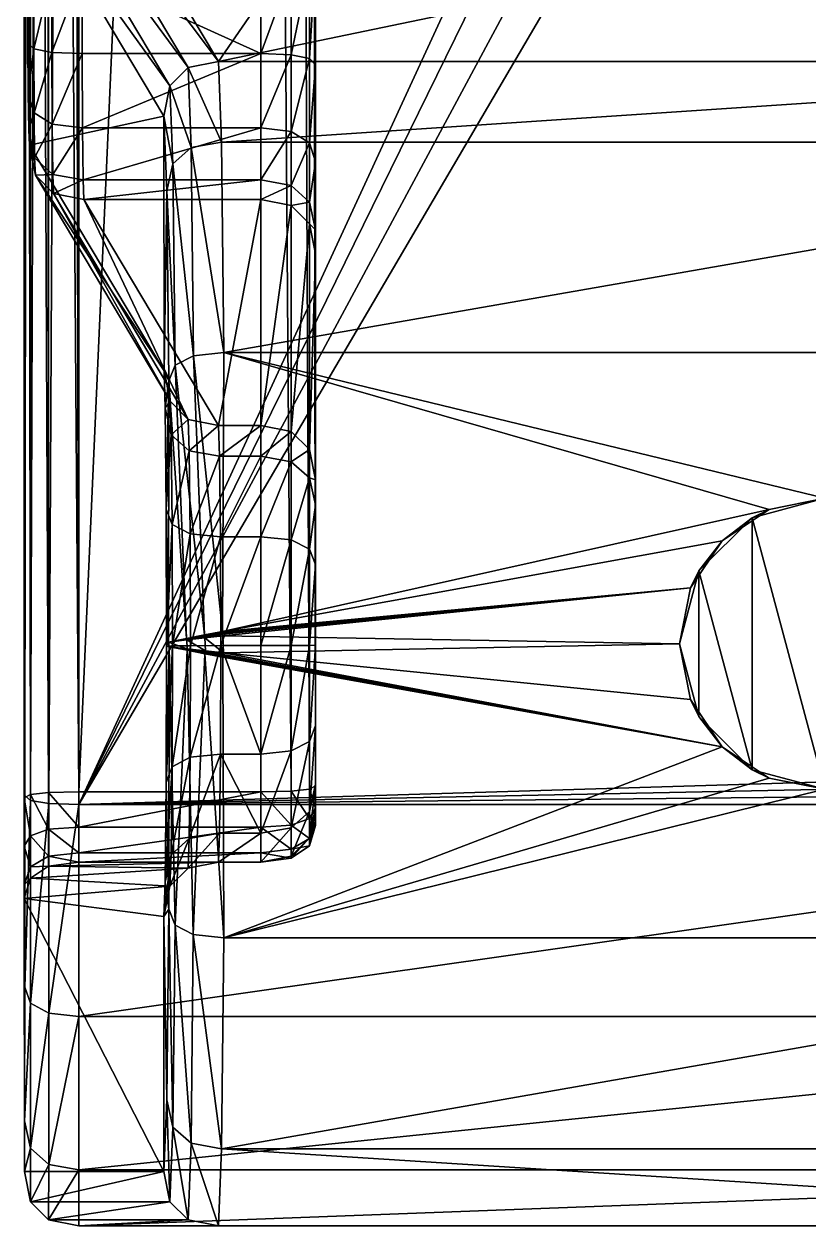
# Model space of a CAD drawing. Header units: metres. Extents: x -565 to 31, y 366 to 1032.
# Drawn here: x -13.17 to 8.4, y 366.33 to 399.36 of the extents above; entities that cross this region are included whole.
import ezdxf

# ---------------------------------------------------------------- set-up
doc = ezdxf.new("R2010")
doc.units = ezdxf.units.M

msp = doc.modelspace()

# ---------------------------------------------------------------- linework, layer by layer
for points in [[(-13.168, 491.055, 374.108), (-12.996, 491.078, 373.275), (-12.995, 378.191, 369.113)], [(-13.149, 378.16, 377.17), (-13.15, 490.789, 381.103), (-13.168, 491.055, 374.108)], [(-13.149, 378.16, 377.17), (-13.168, 491.055, 374.108), (-13.165, 378.099, 369.668)], [(-12.995, 378.191, 369.113), (-13.165, 378.099, 369.668), (-13.168, 491.055, 374.108)], [(-12.996, 491.078, 373.275), (-12.493, 491.091, 372.776), (-12.493, 378.245, 368.78)], [(-12.493, 378.245, 368.78), (-12.995, 378.191, 369.113), (-12.996, 491.078, 373.275)], [(-12.493, 491.091, 372.776), (-11.659, 491.096, 372.609), (-11.659, 378.263, 368.669)], [(-11.659, 378.263, 368.669), (-12.493, 378.245, 368.78), (-12.493, 491.091, 372.776)], [(-11.659, 378.263, 368.669), (-11.659, 491.096, 372.609), (-6.659, 491.096, 372.609)], [(-6.659, 378.263, 368.669), (-11.659, 378.263, 368.669), (-6.659, 491.096, 372.609)], [(-6.659, 491.096, 372.609), (-5.825, 491.101, 372.442), (-5.825, 378.282, 368.558)], [(-5.825, 378.282, 368.558), (-6.659, 378.263, 368.669), (-6.659, 491.096, 372.609)], [(-5.825, 491.101, 372.442), (-5.325, 491.115, 371.943), (-5.325, 378.337, 368.224)], [(-5.325, 378.337, 368.224), (-5.825, 378.282, 368.558), (-5.825, 491.101, 372.442)], [(-5.325, 491.115, 371.943), (-5.159, 491.138, 371.109), (-5.159, 378.428, 367.669)], [(-5.159, 378.428, 367.669), (-5.325, 378.337, 368.224), (-5.325, 491.115, 371.943)], [(-13.017, 490.672, 381.933), (-13.15, 490.789, 381.103), (-13.149, 378.16, 377.17)], [(-13.149, 378.16, 377.17), (-12.988, 378.024, 377.999), (-13.017, 490.672, 381.933)], [(-12.606, 490.378, 382.423), (-13.017, 490.672, 381.933), (-12.988, 378.024, 377.999)], [(-12.988, 378.024, 377.999), (-12.491, 377.942, 378.497), (-12.606, 490.378, 382.423)], [(-11.917, 489.907, 382.573), (-12.606, 490.378, 382.423), (-12.491, 377.942, 378.497)], [(-12.491, 377.942, 378.497), (-11.659, 377.915, 378.663), (-11.917, 489.907, 382.573)], [(-11.917, 489.907, 382.573), (-11.659, 377.915, 378.663), (5.842, 415.892, 379.989)], [(-11.659, 377.915, 378.663), (6.242, 414.392, 379.936), (5.842, 415.892, 379.989)], [(-11.659, 377.915, 378.663), (7.341, 413.295, 379.898), (6.242, 414.392, 379.936)], [(-11.659, 377.915, 378.663), (8.841, 412.893, 379.884), (7.341, 413.295, 379.898)], [(-11.659, 377.915, 378.663), (30.043, 379.184, 378.707), (8.841, 412.893, 379.884)], [(-12.855, 403.871, 353.345), (-12.354, 404.372, 353.388), (-8.656, 398.165, -2.255)], [(-12.354, 404.372, 353.388), (-11.521, 404.539, 353.403), (-7.823, 398.331, -2.28)], [(-7.823, 398.331, -2.28), (-8.656, 398.165, -2.255), (-12.354, 404.372, 353.388)], [(-7.823, 398.331, -2.28), (-11.521, 404.539, 353.403), (-3.659, 404.388, 344.828)], [(-7.823, 398.331, -2.28), (-3.659, 404.388, 344.828), (21.341, 404.388, 344.828)], [(25.505, 398.331, -2.28), (-7.823, 398.331, -2.28), (21.341, 404.388, 344.828)], [(-13.022, 403.036, 353.272), (-12.855, 403.871, 353.345), (-9.158, 397.666, -2.182)], [(-8.656, 398.165, -2.255), (-9.158, 397.666, -2.182), (-12.855, 403.871, 353.345)], [(-13.022, 403.036, 353.272), (-13.064, 398.856, 356.97), (-13.065, 400.404, 356.929)], [(-13.022, 403.036, 353.272), (-13.021, 396.039, 353.468), (-13.064, 398.856, 356.97)], [(-13.022, 403.036, 353.272), (-9.326, 396.835, -2.06), (-13.021, 396.039, 353.468)], [(-9.158, 397.666, -2.182), (-9.326, 396.835, -2.06), (-13.022, 403.036, 353.272)], [(-5.325, 398.415, 359.149), (-5.159, 398.246, 359.987), (-5.159, 401.171, 359.91)], [(-5.159, 401.171, 359.91), (-5.325, 400.958, 359.082), (-5.325, 398.415, 359.149)], [(-12.406, 400.745, 358.254), (-12.903, 400.617, 357.757), (-12.903, 398.686, 357.808)], [(-12.903, 398.686, 357.808), (-12.406, 398.585, 358.311), (-12.406, 400.745, 358.254)], [(-11.574, 400.788, 358.42), (-12.406, 400.745, 358.254), (-12.406, 398.585, 358.311)], [(-12.406, 398.585, 358.311), (-11.574, 398.551, 358.478), (-11.574, 400.788, 358.42)], [(-11.574, 400.788, 358.42), (-11.574, 398.551, 358.478), (-6.659, 398.551, 358.478)], [(-6.659, 398.551, 358.478), (-6.659, 400.788, 358.42), (-11.574, 400.788, 358.42)], [(-6.659, 398.551, 358.478), (-5.825, 398.517, 358.646), (-5.825, 400.83, 358.585)], [(-5.825, 400.83, 358.585), (-6.659, 400.788, 358.42), (-6.659, 398.551, 358.478)], [(-5.825, 398.517, 358.646), (-5.325, 398.415, 359.149), (-5.325, 400.958, 359.082)], [(-5.325, 400.958, 359.082), (-5.825, 400.83, 358.585), (-5.825, 398.517, 358.646)], [(-12.903, 400.617, 357.757), (-13.065, 400.404, 356.929), (-13.064, 398.856, 356.97)], [(-13.064, 398.856, 356.97), (-12.903, 398.686, 357.808), (-12.903, 400.617, 357.757)], [(-13.021, 396.039, 353.468), (-13.055, 397.445, 356.331), (-13.064, 398.856, 356.97)], [(-12.903, 398.686, 357.808), (-13.064, 398.856, 356.97), (-13.055, 397.445, 356.331)], [(-13.055, 397.445, 356.331), (-12.894, 396.927, 357.011), (-12.903, 398.686, 357.808)], [(-12.406, 398.585, 358.311), (-12.903, 398.686, 357.808), (-12.894, 396.927, 357.011)], [(-12.894, 396.927, 357.011), (-12.397, 396.616, 357.419), (-12.406, 398.585, 358.311)], [(-11.574, 398.551, 358.478), (-12.406, 398.585, 358.311), (-12.397, 396.616, 357.419)], [(-12.397, 396.616, 357.419), (-11.564, 396.513, 357.555), (-11.574, 398.551, 358.478)], [(-6.659, 398.551, 358.478), (-11.574, 398.551, 358.478), (-11.564, 396.513, 357.555)], [(-11.564, 396.513, 357.555), (-6.659, 396.513, 357.555), (-6.659, 398.551, 358.478)], [(-5.825, 398.517, 358.646), (-6.659, 398.551, 358.478), (-6.659, 396.513, 357.555)], [(-6.659, 396.513, 357.555), (-5.825, 396.409, 357.691), (-5.825, 398.517, 358.646)], [(-5.325, 398.415, 359.149), (-5.825, 398.517, 358.646), (-5.825, 396.409, 357.691)], [(-5.825, 396.409, 357.691), (-5.325, 396.098, 358.1), (-5.325, 398.415, 359.149)], [(-5.159, 398.246, 359.987), (-5.325, 398.415, 359.149), (-5.325, 396.098, 358.1)], [(-9.158, 397.666, -2.182), (-8.656, 398.165, -2.255), (-8.575, 395.971, -10.034)], [(-8.656, 398.165, -2.255), (-7.823, 398.331, -2.28), (-7.74, 396.12, -10.121)], [(-7.74, 396.12, -10.121), (-8.575, 395.971, -10.034), (-8.656, 398.165, -2.255)], [(-7.74, 396.12, -10.121), (-7.823, 398.331, -2.28), (25.505, 398.331, -2.28)], [(25.505, 398.331, -2.28), (25.422, 396.12, -10.121), (-7.74, 396.12, -10.121)], [(-5.325, 396.098, 358.1), (-5.159, 395.581, 358.78), (-5.159, 398.246, 359.987)], [(-13.021, 396.039, 353.468), (-13.04, 396.454, 355.141), (-13.055, 397.445, 356.331)], [(-12.894, 396.927, 357.011), (-13.055, 397.445, 356.331), (-13.04, 396.454, 355.141)], [(-9.326, 396.835, -2.06), (-9.158, 397.666, -2.182), (-9.077, 395.526, -9.771)], [(-8.575, 395.971, -10.034), (-9.077, 395.526, -9.771), (-9.158, 397.666, -2.182)], [(-13.04, 396.454, 355.141), (-12.877, 395.691, 355.527), (-12.894, 396.927, 357.011)], [(-9.326, 396.835, -2.06), (-9.321, 389.829, -2.328), (-13.021, 396.039, 353.468)], [(-12.397, 396.616, 357.419), (-12.894, 396.927, 357.011), (-12.877, 395.691, 355.527)], [(-9.326, 396.835, -2.06), (-9.247, 394.783, -9.334), (-9.321, 389.829, -2.328)], [(-9.077, 395.526, -9.771), (-9.247, 394.783, -9.334), (-9.326, 396.835, -2.06)], [(-12.877, 395.691, 355.527), (-13.04, 396.454, 355.141), (-13.021, 396.039, 353.468)], [(-12.877, 395.691, 355.527), (-12.379, 395.233, 355.759), (-12.397, 396.616, 357.419)], [(-11.564, 396.513, 357.555), (-12.397, 396.616, 357.419), (-12.379, 395.233, 355.759)], [(-12.379, 395.233, 355.759), (-11.546, 395.081, 355.836), (-11.564, 396.513, 357.555)], [(-6.659, 396.513, 357.555), (-11.564, 396.513, 357.555), (-11.546, 395.081, 355.836)], [(-11.546, 395.081, 355.836), (-6.659, 395.081, 355.836), (-6.659, 396.513, 357.555)], [(-5.825, 396.409, 357.691), (-6.659, 396.513, 357.555), (-6.659, 395.081, 355.836)], [(-6.659, 395.081, 355.836), (-5.825, 394.928, 355.913), (-5.825, 396.409, 357.691)], [(-5.325, 396.098, 358.1), (-5.825, 396.409, 357.691), (-5.825, 394.928, 355.913)], [(-12.856, 395.208, 353.577), (-13.021, 396.039, 353.468), (-9.321, 389.829, -2.328)], [(-13.021, 396.039, 353.468), (-12.856, 395.208, 353.577), (-12.877, 395.691, 355.527)], [(-8.575, 395.971, -10.034), (-7.74, 396.12, -10.121), (-7.681, 390.334, -15.857)], [(-7.681, 390.334, -15.857), (-7.74, 396.12, -10.121), (25.422, 396.12, -10.121)], [(25.422, 396.12, -10.121), (25.363, 390.334, -15.857), (-7.681, 390.334, -15.857)], [(-5.825, 394.928, 355.913), (-5.325, 394.471, 356.145), (-5.325, 396.098, 358.1)], [(-5.159, 395.581, 358.78), (-5.325, 396.098, 358.1), (-5.325, 394.471, 356.145)], [(-9.077, 395.526, -9.771), (-8.575, 395.971, -10.034), (-8.515, 390.247, -15.708)], [(-7.681, 390.334, -15.857), (-8.515, 390.247, -15.708), (-8.575, 395.971, -10.034)], [(-12.379, 395.233, 355.759), (-12.877, 395.691, 355.527), (-12.856, 395.208, 353.577)], [(-9.247, 394.783, -9.334), (-9.077, 395.526, -9.771), (-9.018, 389.989, -15.259)], [(-8.515, 390.247, -15.708), (-9.018, 389.989, -15.259), (-9.077, 395.526, -9.771)], [(-5.325, 394.471, 356.145), (-5.159, 393.708, 356.531), (-5.159, 395.581, 358.78)], [(-12.856, 395.208, 353.577), (-12.357, 394.709, 353.643), (-12.379, 395.233, 355.759)], [(-9.321, 389.829, -2.328), (-9.157, 388.998, -2.204), (-12.856, 395.208, 353.577)], [(-12.357, 394.709, 353.643), (-12.856, 395.208, 353.577), (-9.157, 388.998, -2.204)], [(-11.546, 395.081, 355.836), (-12.379, 395.233, 355.759), (-12.357, 394.709, 353.643)], [(-12.357, 394.709, 353.643), (-11.524, 394.543, 353.665), (-11.546, 395.081, 355.836)], [(-6.659, 395.081, 355.836), (-11.546, 395.081, 355.836), (-11.524, 394.543, 353.665)], [(-11.524, 394.543, 353.665), (-6.659, 394.543, 353.665), (-6.659, 395.081, 355.836)], [(-5.825, 394.928, 355.913), (-6.659, 395.081, 355.836), (-6.659, 394.543, 353.665)], [(-9.247, 394.783, -9.334), (-9.19, 389.559, -14.513), (-9.321, 389.829, -2.328)], [(-9.018, 389.989, -15.259), (-9.19, 389.559, -14.513), (-9.247, 394.783, -9.334)], [(-6.659, 394.543, 353.665), (-5.825, 394.376, 353.686), (-5.825, 394.928, 355.913)], [(-5.325, 394.471, 356.145), (-5.825, 394.928, 355.913), (-5.825, 394.376, 353.686)], [(-9.157, 388.998, -2.204), (-8.658, 388.499, -2.13), (-12.357, 394.709, 353.643)], [(-11.524, 394.543, 353.665), (-12.357, 394.709, 353.643), (-8.658, 388.499, -2.13)], [(-6.659, 394.543, 353.665), (-11.524, 394.543, 353.665), (-7.825, 388.333, -2.105)], [(-8.658, 388.499, -2.13), (-7.825, 388.333, -2.105), (-11.524, 394.543, 353.665)], [(-7.825, 388.333, -2.105), (-6.659, 388.333, -2.105), (-6.659, 394.543, 353.665)], [(-5.825, 394.376, 353.686), (-6.659, 394.543, 353.665), (-6.659, 388.333, -2.105)], [(-5.825, 394.376, 353.686), (-5.325, 393.877, 353.752), (-5.325, 394.471, 356.145)], [(-5.159, 393.708, 356.531), (-5.325, 394.471, 356.145), (-5.325, 393.877, 353.752)], [(-6.659, 388.333, -2.105), (-5.825, 388.167, -2.081), (-5.825, 394.376, 353.686)], [(-5.325, 393.877, 353.752), (-5.825, 394.376, 353.686), (-5.825, 388.167, -2.081)], [(-5.825, 388.167, -2.081), (-5.325, 387.668, -2.006), (-5.325, 393.877, 353.752)], [(-5.159, 393.045, 353.861), (-5.325, 393.877, 353.752), (-5.325, 387.668, -2.006)], [(-5.325, 393.877, 353.752), (-5.159, 393.045, 353.861), (-5.159, 393.708, 356.531)], [(-5.325, 387.668, -2.006), (-5.159, 386.837, -1.883), (-5.159, 393.045, 353.861)], [(-9.018, 389.989, -15.259), (-8.515, 390.247, -15.708), (-8.21, 382.574, -17.926)], [(-8.515, 390.247, -15.708), (-7.681, 390.334, -15.857), (-7.717, 382.67, -17.976)], [(-7.717, 382.67, -17.976), (-8.21, 382.574, -17.926), (-8.515, 390.247, -15.708)], [(7.307, 386.027, -17.568), (-7.717, 382.67, -17.976), (-7.681, 390.334, -15.857)], [(8.841, 386.334, -17.493), (7.307, 386.027, -17.568), (-7.681, 390.334, -15.857)], [(8.841, 386.334, -17.493), (-7.681, 390.334, -15.857), (25.363, 390.334, -15.857)], [(-9.19, 389.559, -14.513), (-9.286, 388.818, -5.871), (-9.321, 389.829, -2.328)], [(-9.157, 388.998, -2.204), (-9.321, 389.829, -2.328), (-9.286, 388.818, -5.871)], [(-9.19, 389.559, -14.513), (-9.018, 389.989, -15.259), (-8.702, 382.477, -17.877)], [(-8.21, 382.574, -17.926), (-8.702, 382.477, -17.877), (-9.018, 389.989, -15.259)], [(-9.19, 389.559, -14.513), (-9.261, 386.034, -8.585), (-9.286, 388.818, -5.871)], [(-9.19, 389.559, -14.513), (-9.194, 382.38, -17.827), (-9.261, 386.034, -8.585)], [(-8.702, 382.477, -17.877), (-9.194, 382.38, -17.827), (-9.19, 389.559, -14.513)], [(-9.286, 388.818, -5.871), (-9.124, 388.078, -5.429), (-9.157, 388.998, -2.204)], [(-9.124, 388.078, -5.429), (-9.286, 388.818, -5.871), (-9.261, 386.034, -8.585)], [(-8.658, 388.499, -2.13), (-9.157, 388.998, -2.204), (-9.124, 388.078, -5.429)], [(-9.124, 388.078, -5.429), (-8.626, 387.633, -5.164), (-8.658, 388.499, -2.13)], [(-7.825, 388.333, -2.105), (-8.658, 388.499, -2.13), (-8.626, 387.633, -5.164)], [(-8.626, 387.633, -5.164), (-7.793, 387.485, -5.076), (-7.825, 388.333, -2.105)], [(-6.659, 388.333, -2.105), (-7.825, 388.333, -2.105), (-7.793, 387.485, -5.076)], [(-7.793, 387.485, -5.076), (-6.659, 387.485, -5.076), (-6.659, 388.333, -2.105)], [(-5.825, 388.167, -2.081), (-6.659, 388.333, -2.105), (-6.659, 387.485, -5.076)], [(-6.659, 387.485, -5.076), (-5.825, 387.337, -4.987), (-5.825, 388.167, -2.081)], [(-5.325, 387.668, -2.006), (-5.825, 388.167, -2.081), (-5.825, 387.337, -4.987)], [(-9.261, 386.034, -8.585), (-9.1, 385.611, -7.833), (-9.124, 388.078, -5.429)], [(-8.626, 387.633, -5.164), (-9.124, 388.078, -5.429), (-9.1, 385.611, -7.833)], [(-9.1, 385.611, -7.833), (-8.603, 385.358, -7.382), (-8.626, 387.633, -5.164)], [(-7.793, 387.485, -5.076), (-8.626, 387.633, -5.164), (-8.603, 385.358, -7.382)], [(-8.603, 385.358, -7.382), (-7.771, 385.273, -7.231), (-7.793, 387.485, -5.076)], [(-6.659, 387.485, -5.076), (-7.793, 387.485, -5.076), (-7.771, 385.273, -7.231)], [(-7.771, 385.273, -7.231), (-6.659, 385.273, -7.231), (-6.659, 387.485, -5.076)], [(-5.825, 387.337, -4.987), (-6.659, 387.485, -5.076), (-6.659, 385.273, -7.231)], [(-5.825, 387.337, -4.987), (-5.325, 386.893, -4.722), (-5.325, 387.668, -2.006)], [(-5.159, 386.837, -1.883), (-5.325, 387.668, -2.006), (-5.325, 386.893, -4.722)], [(-6.659, 385.273, -7.231), (-5.825, 385.189, -7.081), (-5.825, 387.337, -4.987)], [(-5.325, 386.893, -4.722), (-5.825, 387.337, -4.987), (-5.825, 385.189, -7.081)], [(-5.825, 385.189, -7.081), (-5.325, 384.935, -6.63), (-5.325, 386.893, -4.722)], [(-5.159, 386.152, -4.28), (-5.325, 386.893, -4.722), (-5.325, 384.935, -6.63)], [(-5.325, 386.893, -4.722), (-5.159, 386.152, -4.28), (-5.159, 386.837, -1.883)], [(-5.325, 384.935, -6.63), (-5.159, 384.513, -5.878), (-5.159, 386.152, -4.28)], [(8.841, 386.334, 11.999), (6.841, 385.797, 11.999), (7.307, 386.027, -17.568)], [(6.841, 385.797, 11.999), (8.841, 386.334, 11.999), (8.841, 378.333, 11.999)], [(7.307, 386.027, -17.568), (8.841, 386.334, -17.493), (8.841, 386.334, 11.999)], [(-9.194, 382.38, -17.827), (-9.253, 382.268, -9.553), (-9.261, 386.034, -8.585)], [(-9.1, 385.611, -7.833), (-9.261, 386.034, -8.585), (-9.253, 382.268, -9.553)], [(7.307, 386.027, -17.568), (6.012, 385.162, -17.749), (-7.717, 382.67, -17.976)], [(7.307, 386.027, -17.568), (6.841, 385.797, 11.999), (6.012, 385.162, -17.749)], [(-9.253, 382.268, -9.553), (-9.092, 382.275, -8.69), (-9.1, 385.611, -7.833)], [(-8.603, 385.358, -7.382), (-9.1, 385.611, -7.833), (-9.092, 382.275, -8.69)], [(5.377, 384.334, 11.999), (6.012, 385.162, -17.749), (6.841, 385.797, 11.999)], [(5.377, 384.334, 11.999), (6.841, 385.797, 11.999), (6.841, 378.869, 11.999)], [(6.841, 385.797, 11.999), (8.841, 378.333, 11.999), (6.841, 378.869, 11.999)], [(-9.092, 382.275, -8.69), (-8.595, 382.28, -8.173), (-8.603, 385.358, -7.382)], [(-7.771, 385.273, -7.231), (-8.603, 385.358, -7.382), (-8.595, 382.28, -8.173)], [(-8.595, 382.28, -8.173), (-7.763, 382.281, -8), (-7.771, 385.273, -7.231)], [(-6.659, 385.273, -7.231), (-7.771, 385.273, -7.231), (-7.763, 382.281, -8)], [(-7.763, 382.281, -8), (-6.659, 382.281, -8), (-6.659, 385.273, -7.231)], [(6.012, 385.162, -17.749), (5.147, 383.867, -17.927), (-7.717, 382.67, -17.976)], [(-5.825, 385.189, -7.081), (-6.659, 385.273, -7.231), (-6.659, 382.281, -8)], [(-6.659, 382.281, -8), (-5.825, 382.283, -7.828), (-5.825, 385.189, -7.081)], [(-5.325, 384.935, -6.63), (-5.825, 385.189, -7.081), (-5.825, 382.283, -7.828)], [(6.012, 385.162, -17.749), (5.377, 384.334, 11.999), (5.147, 383.867, -17.927)], [(-5.825, 382.283, -7.828), (-5.325, 382.287, -7.311), (-5.325, 384.935, -6.63)], [(-5.159, 384.513, -5.878), (-5.325, 384.935, -6.63), (-5.325, 382.287, -7.311)], [(-5.325, 382.287, -7.311), (-5.159, 382.295, -6.448), (-5.159, 384.513, -5.878)], [(5.147, 383.867, -17.927), (5.377, 384.334, 11.999), (4.842, 382.333, 11.999)], [(5.377, 380.333, 11.999), (4.842, 382.333, 11.999), (5.377, 384.334, 11.999)], [(5.377, 380.333, 11.999), (5.377, 384.334, 11.999), (6.841, 378.869, 11.999)], [(5.147, 383.867, -17.927), (-7.712, 382.632, -17.982), (-7.717, 382.67, -17.976)], [(5.147, 383.867, -17.927), (-7.706, 382.594, -17.987), (-7.712, 382.632, -17.982)], [(5.147, 383.867, -17.927), (-7.701, 382.555, -17.993), (-7.706, 382.594, -17.987)], [(-7.701, 382.555, -17.993), (5.147, 383.867, -17.927), (4.842, 382.333, -18.001)], [(4.842, 382.333, 11.999), (4.842, 382.333, -18.001), (5.147, 383.867, -17.927)], [(-9.194, 382.38, -17.827), (-8.702, 382.477, -17.877), (-8.37, 382.516, -17.913)], [(-8.37, 382.516, -17.913), (-8.696, 382.438, -17.882), (-9.194, 382.38, -17.827)], [(-8.702, 382.477, -17.877), (-8.21, 382.574, -17.926), (-8.044, 382.593, -17.945)], [(-8.044, 382.593, -17.945), (-8.37, 382.516, -17.913), (-8.702, 382.477, -17.877)], [(-8.696, 382.438, -17.882), (-8.37, 382.516, -17.913), (-8.038, 382.555, -17.95)], [(-8.038, 382.555, -17.95), (-8.199, 382.497, -17.938), (-8.696, 382.438, -17.882)], [(-8.696, 382.438, -17.882), (-8.199, 382.497, -17.938), (-8.186, 382.137, -17.937)], [(-8.37, 382.516, -17.913), (-8.044, 382.593, -17.945), (-7.878, 382.613, -17.963)], [(-7.878, 382.613, -17.963), (-8.038, 382.555, -17.95), (-8.37, 382.516, -17.913)], [(-7.717, 382.67, -17.976), (-8.044, 382.593, -17.945), (-8.21, 382.574, -17.926)], [(-8.199, 382.497, -17.938), (-8.038, 382.555, -17.95), (-7.706, 382.594, -17.987)], [(-7.706, 382.594, -17.987), (-7.701, 382.555, -17.993), (-8.199, 382.497, -17.938)], [(-8.199, 382.497, -17.938), (-7.701, 382.555, -17.993), (-7.688, 382.08, -17.993)], [(-7.688, 382.08, -17.993), (-8.186, 382.137, -17.937), (-8.199, 382.497, -17.938)], [(-7.717, 382.67, -17.976), (-7.878, 382.613, -17.963), (-8.044, 382.593, -17.945)], [(-8.038, 382.555, -17.95), (-7.878, 382.613, -17.963), (-7.712, 382.632, -17.982)], [(-7.712, 382.632, -17.982), (-7.706, 382.594, -17.987), (-8.038, 382.555, -17.95)], [(-7.717, 382.67, -17.976), (-7.712, 382.632, -17.982), (-7.878, 382.613, -17.963)], [(-7.688, 382.08, -17.993), (-7.701, 382.555, -17.993), (4.842, 382.333, -18.001)], [(-9.092, 382.275, -8.69), (-9.253, 382.268, -9.553), (-9.265, 378.519, -8.519)], [(-9.265, 378.519, -8.519), (-9.102, 378.955, -7.775), (-9.092, 382.275, -8.69)], [(-9.182, 382.252, -17.827), (-9.265, 378.519, -8.519), (-9.253, 382.268, -9.553)], [(-9.182, 382.252, -17.827), (-9.189, 375.036, -14.47), (-9.265, 378.519, -8.519)], [(-9.194, 382.38, -17.827), (-9.182, 382.252, -17.827), (-9.253, 382.268, -9.553)], [(-9.194, 382.38, -17.827), (-8.696, 382.438, -17.882), (-8.684, 382.194, -17.882)], [(-8.684, 382.194, -17.882), (-9.182, 382.252, -17.827), (-9.194, 382.38, -17.827)], [(-9.019, 374.601, -15.215), (-9.189, 375.036, -14.47), (-9.182, 382.252, -17.827)], [(-9.182, 382.252, -17.827), (-8.689, 382.156, -17.877), (-9.019, 374.601, -15.215)], [(-9.182, 382.252, -17.827), (-8.684, 382.194, -17.882), (-8.356, 382.13, -17.915)], [(-8.356, 382.13, -17.915), (-8.689, 382.156, -17.877), (-9.182, 382.252, -17.827)], [(-8.595, 382.28, -8.173), (-9.092, 382.275, -8.69), (-9.102, 378.955, -7.775)], [(-9.102, 378.955, -7.775), (-8.605, 379.216, -7.328), (-8.595, 382.28, -8.173)], [(-8.186, 382.137, -17.937), (-8.684, 382.194, -17.882), (-8.696, 382.438, -17.882)], [(-8.684, 382.194, -17.882), (-8.186, 382.137, -17.937), (-8.022, 382.105, -17.954)], [(-8.022, 382.105, -17.954), (-8.356, 382.13, -17.915), (-8.684, 382.194, -17.882)], [(-7.763, 382.281, -8), (-8.595, 382.28, -8.173), (-8.605, 379.216, -7.328)], [(-8.605, 379.216, -7.328), (-7.772, 379.303, -7.179), (-7.763, 382.281, -8)], [(-7.763, 382.281, -8), (-7.772, 379.303, -7.179), (-6.659, 379.303, -7.179)], [(-6.659, 379.303, -7.179), (-6.659, 382.281, -8), (-7.763, 382.281, -8)], [(5.147, 380.8, -17.927), (-7.688, 382.08, -17.993), (4.842, 382.333, -18.001)], [(-6.659, 379.303, -7.179), (-5.825, 379.39, -7.03), (-5.825, 382.283, -7.828)], [(-5.825, 382.283, -7.828), (-6.659, 382.281, -8), (-6.659, 379.303, -7.179)], [(-5.825, 379.39, -7.03), (-5.325, 379.651, -6.584), (-5.325, 382.287, -7.311)], [(-5.325, 382.287, -7.311), (-5.825, 382.283, -7.828), (-5.825, 379.39, -7.03)], [(-5.325, 379.651, -6.584), (-5.159, 380.087, -5.839), (-5.159, 382.295, -6.448)], [(-5.159, 382.295, -6.448), (-5.325, 382.287, -7.311), (-5.325, 379.651, -6.584)], [(4.842, 382.333, 11.999), (5.377, 380.333, 11.999), (5.147, 380.8, -17.927)], [(5.147, 380.8, -17.927), (4.842, 382.333, -18.001), (4.842, 382.333, 11.999)], [(-8.516, 374.34, -15.661), (-9.019, 374.601, -15.215), (-8.689, 382.156, -17.877)], [(-8.689, 382.156, -17.877), (-8.356, 382.13, -17.915), (-8.027, 382.066, -17.948)], [(-8.027, 382.066, -17.948), (-8.197, 382.06, -17.926), (-8.689, 382.156, -17.877)], [(-8.689, 382.156, -17.877), (-8.197, 382.06, -17.926), (-8.516, 374.34, -15.661)], [(-7.682, 374.253, -15.81), (-8.516, 374.34, -15.661), (-8.197, 382.06, -17.926)], [(-8.356, 382.13, -17.915), (-8.022, 382.105, -17.954), (-7.858, 382.073, -17.97)], [(-7.858, 382.073, -17.97), (-8.027, 382.066, -17.948), (-8.356, 382.13, -17.915)], [(-8.197, 382.06, -17.926), (-8.027, 382.066, -17.948), (-7.699, 382.003, -17.981)], [(-7.699, 382.003, -17.981), (-7.705, 381.963, -17.976), (-8.197, 382.06, -17.926)], [(-8.197, 382.06, -17.926), (-7.705, 381.963, -17.976), (-7.682, 374.253, -15.81)], [(-7.688, 382.08, -17.993), (-8.022, 382.105, -17.954), (-8.186, 382.137, -17.937)], [(-8.027, 382.066, -17.948), (-7.858, 382.073, -17.97), (-7.694, 382.041, -17.987)], [(-7.694, 382.041, -17.987), (-7.699, 382.003, -17.981), (-8.027, 382.066, -17.948)], [(-7.688, 382.08, -17.993), (-7.858, 382.073, -17.97), (-8.022, 382.105, -17.954)], [(-7.688, 382.08, -17.993), (-7.694, 382.041, -17.987), (-7.858, 382.073, -17.97)], [(6.012, 379.504, -17.749), (-7.705, 381.963, -17.976), (-7.699, 382.003, -17.981)], [(-7.705, 381.963, -17.976), (6.012, 379.504, -17.749), (-7.682, 374.253, -15.81)], [(6.012, 379.504, -17.749), (-7.699, 382.003, -17.981), (-7.694, 382.041, -17.987)], [(6.012, 379.504, -17.749), (-7.694, 382.041, -17.987), (-7.688, 382.08, -17.993)], [(5.147, 380.8, -17.927), (6.012, 379.504, -17.749), (-7.688, 382.08, -17.993)], [(5.147, 380.8, -17.927), (5.377, 380.333, 11.999), (6.012, 379.504, -17.749)], [(5.377, 380.333, 11.999), (6.841, 378.869, 11.999), (6.012, 379.504, -17.749)], [(-5.325, 377.727, -4.642), (-5.159, 378.475, -4.213), (-5.159, 380.087, -5.839)], [(-5.159, 380.087, -5.839), (-5.325, 379.651, -6.584), (-5.325, 377.727, -4.642)], [(-5.825, 377.277, -4.9), (-5.325, 377.727, -4.642), (-5.325, 379.651, -6.584)], [(-5.325, 379.651, -6.584), (-5.825, 379.39, -7.03), (-5.825, 377.277, -4.9)], [(-8.605, 379.216, -7.328), (-9.102, 378.955, -7.775), (-9.127, 376.529, -5.329)], [(-9.127, 376.529, -5.329), (-8.628, 376.978, -5.071), (-8.605, 379.216, -7.328)], [(-7.772, 379.303, -7.179), (-8.605, 379.216, -7.328), (-8.628, 376.978, -5.071)], [(-8.628, 376.978, -5.071), (-7.795, 377.128, -4.986), (-7.772, 379.303, -7.179)], [(-7.772, 379.303, -7.179), (-7.795, 377.128, -4.986), (-6.659, 377.128, -4.986)], [(-6.659, 377.128, -4.986), (-6.659, 379.303, -7.179), (-7.772, 379.303, -7.179)], [(6.012, 379.504, -17.749), (7.307, 378.639, -17.568), (-7.682, 374.253, -15.81)], [(-6.659, 377.128, -4.986), (-5.825, 377.277, -4.9), (-5.825, 379.39, -7.03)], [(-5.825, 379.39, -7.03), (-6.659, 379.303, -7.179), (-6.659, 377.128, -4.986)], [(6.012, 379.504, -17.749), (6.841, 378.869, 11.999), (7.307, 378.639, -17.568)], [(-11.659, 377.915, 378.663), (29.809, 378.761, 378.692), (30.043, 379.184, 378.707)], [(-9.102, 378.955, -7.775), (-9.265, 378.519, -8.519), (-9.292, 375.781, -5.758)], [(-9.292, 375.781, -5.758), (-9.127, 376.529, -5.329), (-9.102, 378.955, -7.775)], [(7.307, 378.639, -17.568), (6.841, 378.869, 11.999), (8.841, 378.333, 11.999)], [(-11.659, 377.915, 378.663), (29.576, 378.338, 378.677), (29.809, 378.761, 378.692)], [(7.307, 378.639, -17.568), (8.841, 378.333, -17.493), (-7.682, 374.253, -15.81)], [(8.841, 378.333, 11.999), (8.841, 378.333, -17.493), (7.307, 378.639, -17.568)], [(-12.995, 378.191, 369.113), (-12.493, 378.245, 368.78), (-12.493, 377.234, 368.474)], [(-12.493, 378.245, 368.78), (-11.659, 378.263, 368.669), (-11.659, 377.293, 368.378)], [(-11.659, 377.293, 368.378), (-12.493, 377.234, 368.474), (-12.493, 378.245, 368.78)], [(-11.659, 377.915, 378.663), (29.342, 377.915, 378.663), (29.576, 378.338, 378.677)], [(-6.659, 378.263, 368.669), (-6.659, 377.293, 368.378), (-11.659, 377.293, 368.378)], [(-11.659, 377.293, 368.378), (-11.659, 378.263, 368.669), (-6.659, 378.263, 368.669)], [(-9.189, 375.036, -14.47), (-9.292, 375.781, -5.758), (-9.265, 378.519, -8.519)], [(8.841, 378.333, -17.493), (25.364, 374.253, -15.81), (-7.682, 374.253, -15.81)], [(-6.659, 378.263, 368.669), (-5.825, 378.282, 368.558), (-5.825, 377.352, 368.282)], [(-5.825, 377.352, 368.282), (-6.659, 377.293, 368.378), (-6.659, 378.263, 368.669)], [(-5.825, 378.282, 368.558), (-5.325, 378.337, 368.224), (-5.325, 377.527, 367.994)], [(-5.325, 377.527, 367.994), (-5.825, 377.352, 368.282), (-5.825, 378.282, 368.558)], [(-5.325, 377, -1.913), (-5.159, 377.834, -1.804), (-5.159, 378.475, -4.213)], [(-5.159, 378.475, -4.213), (-5.325, 377.727, -4.642), (-5.325, 377, -1.913)], [(-5.325, 378.337, 368.224), (-5.159, 378.428, 367.669), (-5.159, 377.819, 367.514)], [(-5.159, 377.819, 367.514), (-5.325, 377.527, 367.994), (-5.325, 378.337, 368.224)], [(-13.165, 378.099, 369.668), (-12.995, 378.191, 369.113), (-12.995, 377.059, 368.763)], [(-13.15, 372.899, 375.595), (-13.149, 378.16, 377.17), (-13.165, 378.099, 369.668)], [(-13.152, 369.224, 371.789), (-13.15, 372.899, 375.595), (-13.165, 378.099, 369.668)], [(-13.152, 369.224, 371.789), (-13.165, 378.099, 369.668), (-13.165, 376.767, 369.243)], [(-12.995, 377.059, 368.763), (-13.165, 376.767, 369.243), (-13.165, 378.099, 369.668)], [(-12.988, 378.024, 377.999), (-13.149, 378.16, 377.17), (-13.15, 372.899, 375.595)], [(-13.15, 372.899, 375.595), (-12.988, 372.452, 376.331), (-12.988, 378.024, 377.999)], [(-12.493, 377.234, 368.474), (-12.995, 377.059, 368.763), (-12.995, 378.191, 369.113)], [(-12.491, 377.942, 378.497), (-12.988, 378.024, 377.999), (-12.988, 372.452, 376.331)], [(-12.988, 372.452, 376.331), (-12.491, 372.183, 376.773), (-12.491, 377.942, 378.497)], [(-11.659, 377.915, 378.663), (-12.491, 377.942, 378.497), (-12.491, 372.183, 376.773)], [(-12.491, 372.183, 376.773), (-11.659, 372.093, 376.92), (-11.659, 377.915, 378.663)], [(29.342, 377.915, 378.663), (-11.659, 377.915, 378.663), (-11.659, 372.093, 376.92)], [(-11.659, 372.093, 376.92), (29.342, 372.093, 376.92), (29.342, 377.915, 378.663)], [(-5.825, 376.5, -1.979), (-5.325, 377, -1.913), (-5.325, 377.727, -4.642)], [(-5.325, 377.727, -4.642), (-5.825, 377.277, -4.9), (-5.825, 376.5, -1.979)], [(-5.325, 376.78, 366.612), (-5.159, 377.338, 366.541), (-5.159, 377.834, -1.804)], [(-5.159, 377.834, -1.804), (-5.325, 377, -1.913), (-5.325, 376.78, 366.612)], [(-5.325, 377.527, 367.994), (-5.159, 377.819, 367.514), (-5.159, 377.473, 367.154)], [(-12.995, 377.059, 368.763), (-12.493, 377.234, 368.474), (-12.493, 376.492, 367.705)], [(-12.493, 377.234, 368.474), (-11.659, 377.293, 368.378), (-11.659, 376.59, 367.65)], [(-11.659, 376.59, 367.65), (-12.493, 376.492, 367.705), (-12.493, 377.234, 368.474)], [(-11.659, 376.59, 367.65), (-11.659, 377.293, 368.378), (-6.659, 377.293, 368.378)], [(-6.659, 377.293, 368.378), (-6.659, 376.59, 367.65), (-11.659, 376.59, 367.65)], [(-6.659, 377.293, 368.378), (-5.825, 377.352, 368.282), (-5.825, 376.688, 367.595)], [(-5.825, 376.688, 367.595), (-6.659, 376.59, 367.65), (-6.659, 377.293, 368.378)], [(-6.659, 376.334, -2.001), (-5.825, 376.5, -1.979), (-5.825, 377.277, -4.9)], [(-5.825, 377.277, -4.9), (-6.659, 377.128, -4.986), (-6.659, 376.334, -2.001)], [(-5.825, 377.352, 368.282), (-5.325, 377.527, 367.994), (-5.325, 376.983, 367.429)], [(-5.325, 376.983, 367.429), (-5.825, 376.688, 367.595), (-5.825, 377.352, 368.282)], [(-5.159, 377.473, 367.154), (-5.325, 376.983, 367.429), (-5.325, 377.527, 367.994)], [(-5.325, 376.983, 367.429), (-5.159, 377.473, 367.154), (-5.159, 377.338, 366.541)], [(-5.159, 377.338, 366.541), (-5.325, 376.78, 366.612), (-5.325, 376.983, 367.429)], [(-13.165, 376.767, 369.243), (-12.995, 377.059, 368.763), (-12.994, 376.198, 367.87)], [(-12.493, 376.492, 367.705), (-12.994, 376.198, 367.87), (-12.995, 377.059, 368.763)], [(-8.628, 376.978, -5.071), (-9.127, 376.529, -5.329), (-9.159, 375.667, -2.088)], [(-9.159, 375.667, -2.088), (-8.659, 376.167, -2.022), (-8.628, 376.978, -5.071)], [(-7.795, 377.128, -4.986), (-8.628, 376.978, -5.071), (-8.659, 376.167, -2.022)], [(-8.659, 376.167, -2.022), (-7.826, 376.334, -2.001), (-7.795, 377.128, -4.986)], [(-6.659, 377.128, -4.986), (-7.795, 377.128, -4.986), (-7.826, 376.334, -2.001)], [(-7.826, 376.334, -2.001), (-6.659, 376.334, -2.001), (-6.659, 377.128, -4.986)], [(-5.825, 376.445, 366.656), (-5.325, 376.78, 366.612), (-5.325, 377, -1.913)], [(-5.325, 377, -1.913), (-5.825, 376.5, -1.979), (-5.825, 376.445, 366.656)], [(-5.825, 376.688, 367.595), (-5.325, 376.983, 367.429), (-5.325, 376.78, 366.612)], [(-13.152, 369.224, 371.789), (-13.165, 376.767, 369.243), (-13.163, 375.707, 368.146)], [(-12.994, 376.198, 367.87), (-13.163, 375.707, 368.146), (-13.165, 376.767, 369.243)], [(-12.493, 376.492, 367.705), (-11.659, 376.59, 367.65), (-11.659, 376.334, 366.67)], [(-11.659, 376.334, 366.67), (-11.659, 376.59, 367.65), (-6.659, 376.59, 367.65)], [(-6.659, 376.59, 367.65), (-6.659, 376.334, 366.67), (-11.659, 376.334, 366.67)], [(-6.659, 376.59, 367.65), (-5.825, 376.688, 367.595), (-5.825, 376.445, 366.656)], [(-5.825, 376.445, 366.656), (-6.659, 376.334, 366.67), (-6.659, 376.59, 367.65)], [(-5.325, 376.78, 366.612), (-5.825, 376.445, 366.656), (-5.825, 376.688, 367.595)], [(-12.994, 376.198, 367.87), (-12.493, 376.492, 367.705), (-12.492, 376.222, 366.684)], [(-12.492, 376.222, 366.684), (-12.993, 375.887, 366.727), (-12.994, 376.198, 367.87)], [(-12.993, 375.887, 366.727), (-12.492, 376.222, 366.684), (-8.659, 376.167, -2.022)], [(-11.659, 376.334, 366.67), (-12.492, 376.222, 366.684), (-12.493, 376.492, 367.705)], [(-7.826, 376.334, -2.001), (-8.659, 376.167, -2.022), (-12.492, 376.222, 366.684)], [(-12.492, 376.222, 366.684), (-11.659, 376.334, 366.67), (-7.826, 376.334, -2.001)], [(-7.826, 376.334, -2.001), (-11.659, 376.334, 366.67), (-6.659, 376.334, 366.67)], [(-9.127, 376.529, -5.329), (-9.292, 375.781, -5.758), (-9.327, 374.834, -2.197)], [(-9.327, 374.834, -2.197), (-9.159, 375.667, -2.088), (-9.127, 376.529, -5.329)], [(-6.659, 376.334, 366.67), (-6.659, 376.334, -2.001), (-7.826, 376.334, -2.001)], [(-6.659, 376.334, 366.67), (-5.825, 376.445, 366.656), (-5.825, 376.5, -1.979)], [(-5.825, 376.5, -1.979), (-6.659, 376.334, -2.001), (-6.659, 376.334, 366.67)], [(-13.163, 375.707, 368.146), (-12.994, 376.198, 367.87), (-12.993, 375.887, 366.727)], [(-8.659, 376.167, -2.022), (-9.159, 375.667, -2.088), (-12.993, 375.887, 366.727)], [(-12.993, 375.887, 366.727), (-13.161, 375.329, 366.799), (-13.163, 375.707, 368.146)], [(-13.156, 367.833, 366.477), (-13.152, 369.224, 371.789), (-13.163, 375.707, 368.146)], [(-13.156, 367.833, 366.477), (-13.163, 375.707, 368.146), (-13.161, 375.329, 366.799)], [(-13.161, 375.329, 366.799), (-12.993, 375.887, 366.727), (-9.159, 375.667, -2.088)], [(-9.159, 375.667, -2.088), (-9.327, 374.834, -2.197), (-13.161, 375.329, 366.799)], [(-9.189, 375.036, -14.47), (-9.327, 374.834, -2.197), (-9.292, 375.781, -5.758)], [(-9.325, 367.833, -1.804), (-13.156, 367.833, 366.477), (-13.161, 375.329, 366.799)], [(-9.325, 367.833, -1.804), (-13.161, 375.329, 366.799), (-9.327, 374.834, -2.197)], [(-9.189, 375.036, -14.47), (-9.246, 369.8, -9.188), (-9.327, 374.834, -2.197)], [(-9.077, 369.052, -9.617), (-9.246, 369.8, -9.188), (-9.189, 375.036, -14.47)], [(-9.189, 375.036, -14.47), (-9.019, 374.601, -15.215), (-9.077, 369.052, -9.617)], [(-9.246, 369.8, -9.188), (-9.325, 367.833, -1.804), (-9.327, 374.834, -2.197)], [(-8.576, 368.604, -9.874), (-9.077, 369.052, -9.617), (-9.019, 374.601, -15.215)], [(-9.019, 374.601, -15.215), (-8.516, 374.34, -15.661), (-8.576, 368.604, -9.874)], [(-7.743, 368.454, -9.96), (-8.576, 368.604, -9.874), (-8.516, 374.34, -15.661)], [(-8.516, 374.34, -15.661), (-7.682, 374.253, -15.81), (-7.743, 368.454, -9.96)], [(-7.743, 368.454, -9.96), (-7.682, 374.253, -15.81), (25.364, 374.253, -15.81)], [(25.364, 374.253, -15.81), (25.424, 368.454, -9.96), (-7.743, 368.454, -9.96)], [(-12.988, 372.452, 376.331), (-13.15, 372.899, 375.595), (-13.152, 369.224, 371.789)], [(-13.152, 369.224, 371.789), (-12.989, 368.473, 372.211), (-12.988, 372.452, 376.331)], [(-12.491, 372.183, 376.773), (-12.988, 372.452, 376.331), (-12.989, 368.473, 372.211)], [(-12.989, 368.473, 372.211), (-12.491, 368.022, 372.464), (-12.491, 372.183, 376.773)], [(-11.659, 372.093, 376.92), (-12.491, 372.183, 376.773), (-12.491, 368.022, 372.464)], [(-12.491, 368.022, 372.464), (-11.659, 367.872, 372.549), (-11.659, 372.093, 376.92)], [(-11.659, 367.872, 372.549), (29.342, 367.872, 372.549), (29.342, 372.093, 376.92)], [(29.342, 372.093, 376.92), (-11.659, 372.093, 376.92), (-11.659, 367.872, 372.549)], [(-9.159, 367, -1.913), (-9.325, 367.833, -1.804), (-9.246, 369.8, -9.188)], [(-9.246, 369.8, -9.188), (-9.077, 369.052, -9.617), (-9.159, 367, -1.913)], [(-12.989, 368.473, 372.211), (-13.152, 369.224, 371.789), (-13.156, 367.833, 366.477)], [(-8.659, 366.5, -1.979), (-9.159, 367, -1.913), (-9.077, 369.052, -9.617)], [(-9.077, 369.052, -9.617), (-8.576, 368.604, -9.874), (-8.659, 366.5, -1.979)], [(-13.156, 367.833, 366.477), (-12.991, 367, 366.584), (-12.989, 368.473, 372.211)], [(-12.491, 368.022, 372.464), (-12.989, 368.473, 372.211), (-12.991, 367, 366.584)], [(-7.826, 366.333, -2.001), (-8.659, 366.5, -1.979), (-8.576, 368.604, -9.874)], [(-8.576, 368.604, -9.874), (-7.743, 368.454, -9.96), (-7.826, 366.333, -2.001)], [(25.507, 366.333, -2.001), (-7.826, 366.333, -2.001), (-7.743, 368.454, -9.96)], [(-7.743, 368.454, -9.96), (25.424, 368.454, -9.96), (25.507, 366.333, -2.001)], [(-12.991, 367, 366.584), (-12.492, 366.5, 366.648), (-12.491, 368.022, 372.464)], [(-11.659, 367.872, 372.549), (-12.491, 368.022, 372.464), (-12.492, 366.5, 366.648)], [(-12.991, 367, 366.584), (-13.156, 367.833, 366.477), (-9.325, 367.833, -1.804)], [(-9.325, 367.833, -1.804), (-9.159, 367, -1.913), (-12.991, 367, 366.584)], [(-12.492, 366.5, 366.648), (-11.659, 366.333, 366.67), (-11.659, 367.872, 372.549)], [(29.342, 367.872, 372.549), (-11.659, 367.872, 372.549), (-11.659, 366.333, 366.67)], [(-11.659, 366.333, 366.67), (29.342, 366.333, 366.67), (29.342, 367.872, 372.549)], [(-12.492, 366.5, 366.648), (-12.991, 367, 366.584), (-9.159, 367, -1.913)], [(-9.159, 367, -1.913), (-8.659, 366.5, -1.979), (-12.492, 366.5, 366.648)], [(-11.659, 366.333, 366.67), (-12.492, 366.5, 366.648), (-8.659, 366.5, -1.979)], [(-8.659, 366.5, -1.979), (-7.826, 366.333, -2.001), (-11.659, 366.333, 366.67)], [(25.507, 366.333, -2.001), (29.342, 366.333, 366.67), (-11.659, 366.333, 366.67)], [(-11.659, 366.333, 366.67), (-7.826, 366.333, -2.001), (25.507, 366.333, -2.001)]]:
    msp.add_3dface(points)

doc.saveas('drawing.dxf')
